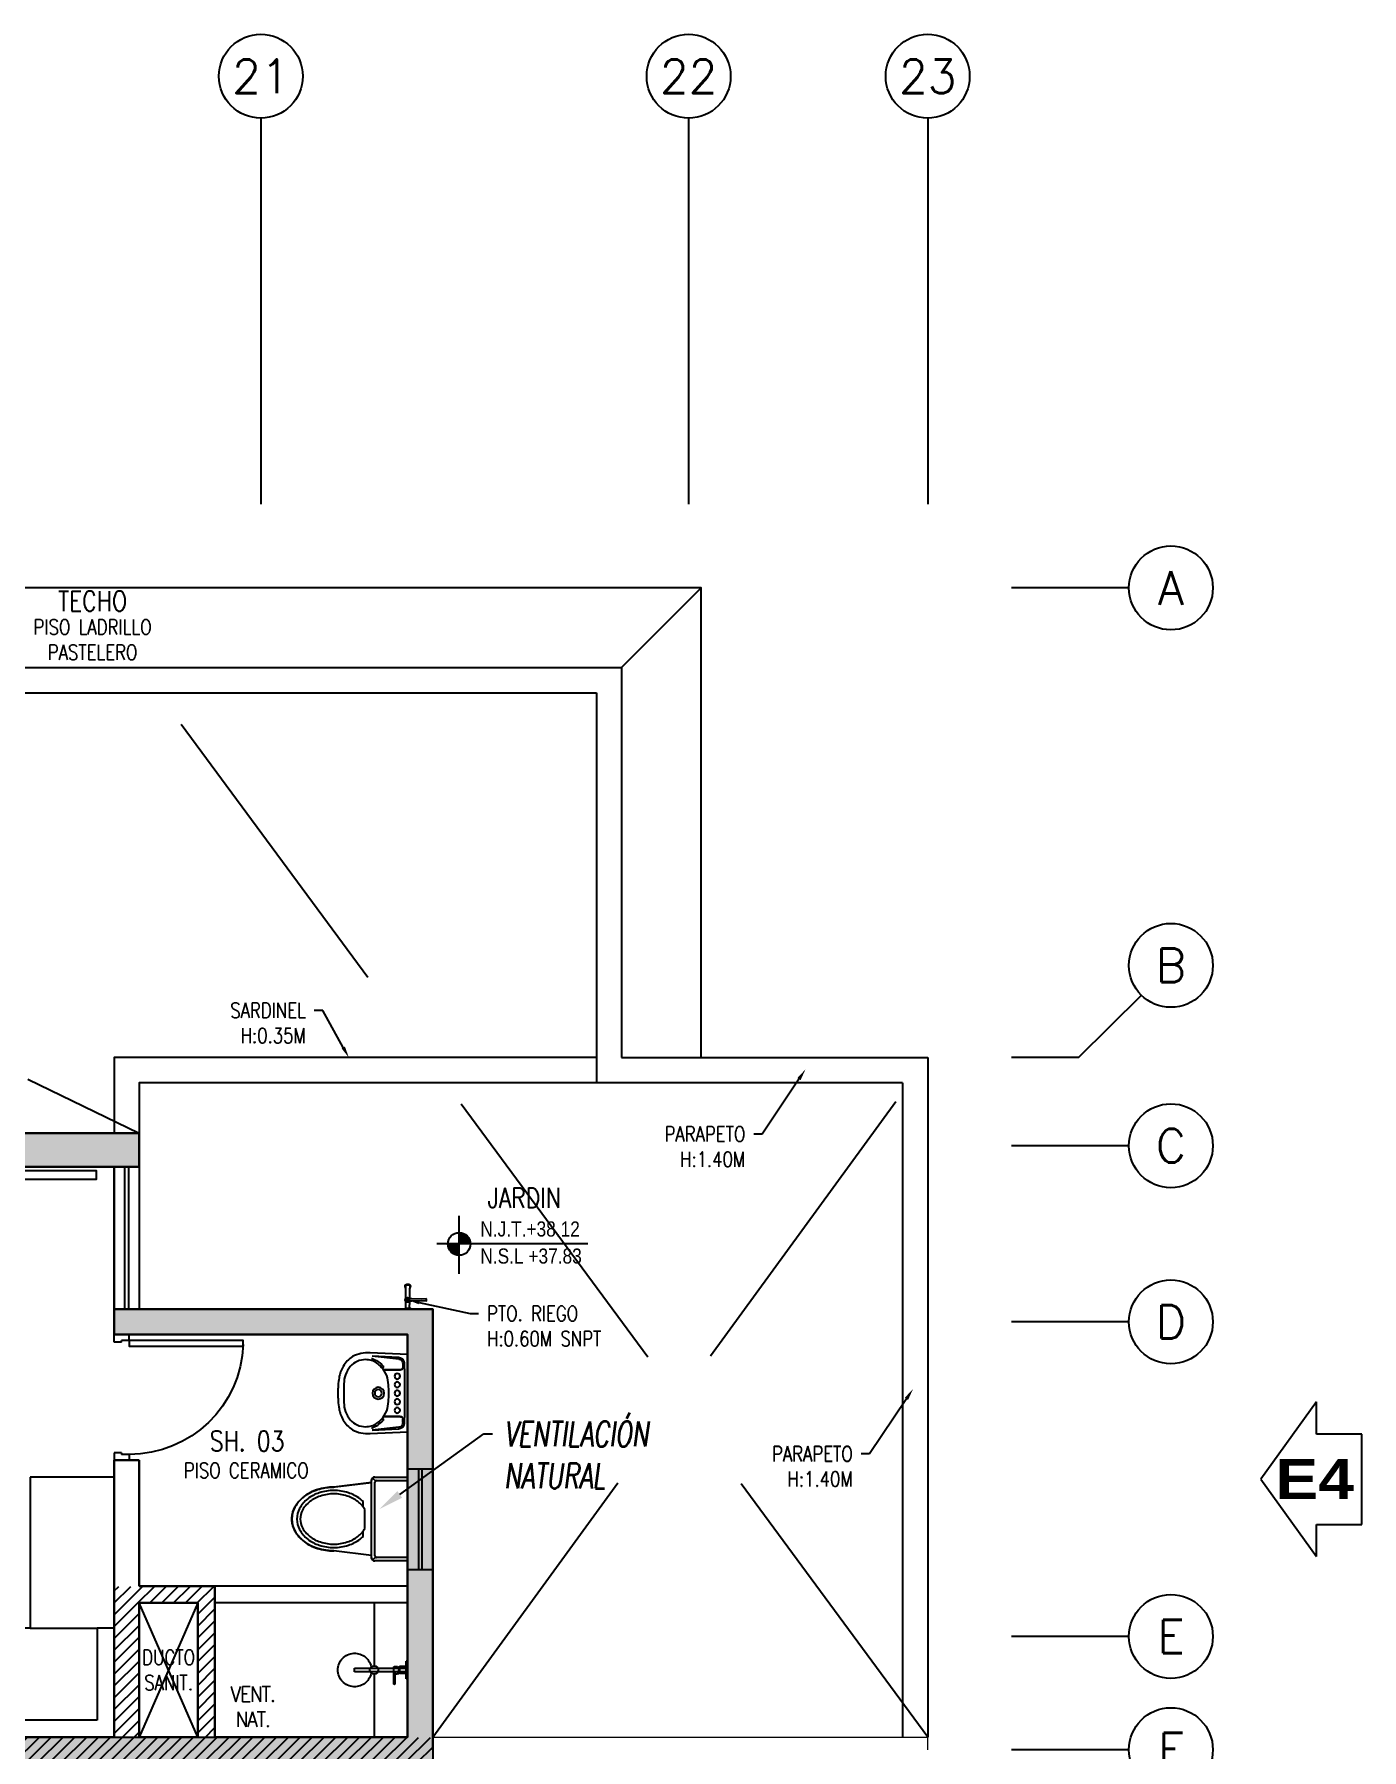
# Model space of a CAD drawing. Header units: millimetres. Extents: x -3 to 53, y -269 to 39.
# Drawn here: x 44.72 to 52.64, y -206.32 to -196.1 of the extents above; entities that cross this region are included whole.
import ezdxf
from ezdxf import colors
from ezdxf.entities.mleader import LeaderData, LeaderLine
from ezdxf.enums import TextEntityAlignment as Align
from ezdxf.math import Vec2, Vec3

# ---------------------------------------------------------------- set-up
doc = ezdxf.new("R2010")
doc.units = ezdxf.units.MM
doc.header["$LTSCALE"] = 15
for name, pattern in [('CENTER', [2, 1.25, -0.25, 0.25, -0.25]), ('HIDDEN2', [0.1875, 0.125, -0.0625]), ('PHANTOM', [63.5, 31.75, -6.35, 6.35, -6.35, 6.35, -6.35]), ('PHANTOM2', [1.25, 0.625, -0.125, 0.125, -0.125, 0.125, -0.125])]:
    doc.linetypes.add(name, pattern=pattern)
doc.layers.get('0').update_dxf_attribs({"color": 250})
for name, color, linetype in [('A-CORTE', 250, 'CENTER'), ('A-EJES', 251, 'PHANTOM'), ('A-EST HATCH', 250, 'Continuous'), ('A-EST PLACAS', 250, 'Continuous'), ('A-EST VIGAS', 250, 'HIDDEN2'), ('A-LINEAS', 250, 'Continuous'), ('A-MOBILIARIO', 250, 'Continuous'), ('A-MURO BAJO', 251, 'Continuous'), ('A-NIVELES-NPT', 252, 'Continuous'), ('A-PROYECCIONES', 250, 'HIDDEN2'), ('A-SANITARIOS', 250, 'Continuous'), ('A-TEXTO-ACABADO PISO', 250, 'Continuous'), ('A-TEXTO-AMBIENTE', 252, 'Continuous'), ('A-TEXTO-INDICACIONES', 250, 'Continuous'), ('A-VIDRIOS', 250, 'Continuous'), ('A_30_Sanitarios', 250, 'Continuous'), ('L3 Equipos y Ductos', 160, 'Continuous'), ('L6 Linea fina', 141, 'Continuous'), ('MURO CF 60', 250, 'Continuous')]:
    doc.layers.add(name, color=color, linetype=linetype)
doc.layers.add('A-MUROS', color=252, linetype='Continuous', lineweight=30)
doc.layers.add('DLP_MURO ALTO', color=250, linetype='Continuous', lineweight=20)
doc.styles.add('JNV ING', font='romans.shx', dxfattribs={"width": 0.7, "oblique": 8, "height": 0.15})
doc.styles.add('R140', font='', dxfattribs={"height": 3.55})
doc.styles.add('R160-75', font='', dxfattribs={"height": 0.6})
doc.styles.add('R80', font='ARIALN.TTF', dxfattribs={"height": 2.03})
doc.styles.add('ROMANS', font='romans.shx', dxfattribs={"width": 0.8})
doc.styles.add('TXT_COTAS', font='romans.shx', dxfattribs={"width": 0.8})
doc.styles.get('R140').set_extended_font_data('Arial Black', bold=True)
doc.styles.get('R160-75').set_extended_font_data('Arial Black', bold=True)
pattern_1 = [(45, (359.999406, -135.448964), (-0.035355339, 0.035355339), [])]

# ---------------------------------------------------------------- blocks, each defined once
blk = doc.blocks.new('Estruc_AZ')
at = {"layer": 'A-EST HATCH'}
h = blk.add_hatch(color=256, dxfattribs=at)
h.dxf.hatch_style = 1
h.paths.add_polyline_path([(-6.3, -7.6), (-4.7, -7.6), (-4.7, -7.8), (-6.3, -7.8)])
h.paths.add_polyline_path([(-6.3, -0.45), (-4.7, -0.45), (-4.7, -0.65), (-6.3, -0.65)])
h.paths.add_polyline_path([(-16.8, -3.3), (-16.8, -2.8), (-19.2, -2.8), (-19.2, -4.05), (-10.55, -4.05), (-10.55, -4.2), (-19.2, -4.2), (-19.2, -5.45), (-16.8, -5.45), (-16.8, -4.95), (-16.6, -4.95), (-16.6, -7.75), (-16.8, -7.75), (-16.8, -5.6), (-19.3, -5.6), (-19.3, -2.65), (-16.8, -2.65), (-16.8, -0.5), (-16.6, -0.5), (-16.6, -3.3)])
h.paths.add_polyline_path([(-10.5, -7.75), (-10.5, -0.5), (-10.35, -0.5), (-10.35, -2.5), (-8.7, -2.5), (-8.7, -3.149), (-8.85, -3.149), (-8.85, -2.65), (-10.35, -2.65), (-10.35, -7.75)])
h.paths.add_polyline_path([(-2.95, -6.75), (-4.85, -6.75), (-4.85, -6.6), (-3.1, -6.6), (-3.1, -4.2), (-10.3, -4.2), (-10.3, -4.05), (-3.1, -4.05), (-3.1, -1.65), (-4.85, -1.65), (-4.85, -1.5), (-2.95, -1.5)])
at = {"layer": 'A-EST PLACAS'}
for points in [[(-6.3, -0.45), (-4.7, -0.45), (-4.7, -0.65), (-6.3, -0.65)], [(-2.95, -6.75), (-4.85, -6.75), (-4.85, -6.6), (-3.1, -6.6), (-3.1, -4.2), (-10.3, -4.2), (-10.3, -4.05), (-3.1, -4.05), (-3.1, -1.65), (-4.85, -1.65), (-4.85, -1.5), (-2.95, -1.5)]]:
    blk.add_lwpolyline(points, close=True, dxfattribs=at)
at = {"layer": 'A-EST VIGAS'}
for p, q in [((-4.85, -0.65), (-4.85, -1.5)), ((-4.7, -0.65), (-4.7, -1.5))]:
    blk.add_line(p, q, dxfattribs=at)
blk = doc.blocks.new('TEXTO DUCTOS PT')
at = {"layer": 'A-TEXTO-INDICACIONES', "insert": (44.175, -6.45), "char_height": 0.09, "width": 0.4157, "attachment_point": 5, "style": 'ROMANS'}
blk.add_mtext('\\pxsm1,t16;DUCTO SANIT.', dxfattribs=at)
blk = doc.blocks.new('SOFA SEC')
for p, q in [((0, 0.65), (0.1, 0.65)), ((0.1, 0.65), (0.1, 0.1)), ((0.5, 0.65), (0.1, 0.65)), ((0.75, 0.65), (0.75, 0.1)), ((1.4, 0.65), (1.4, 0.1)), ((0.1, 0.1), (2.05, 0.1))]:
    blk.add_line(p, q)
blk.add_lwpolyline([(0.5, 1.55), (0.5, 0.65), (2.05, 0.65), (2.05, 0), (0, 0), (0, 1.55)], close=True)
blk = doc.blocks.new('ducha marsano')
at = {"linetype": 'HIDDEN2', "ltscale": 0.5, "extrusion": (-4.9425e-10, -7.91123e-10, -1)}
for p, q in [((-0.01, 0), (0.01, 0)), ((0.01, 0), (0.01, -0.316)), ((-0.02, -0.08), (-0.02, -0.06)), ((0.021, -0.082), (-0.019, -0.082)), ((-0.015, -0.058), (-0.016, -0.058)), ((-0.01, -0.316), (-0.01, 0)), ((0.022, -0.052), (0, -0.052)), ((0.025, -0.082), (0.021, -0.082)), ((0.022, -0.052), (0.022, -0.063)), ((0.022, -0.068), (0.022, -0.077)), ((0.022, -0.077), (0.025, -0.077)), ((0.025, -0.077), (0.077, -0.077)), ((0.077, -0.082), (0.025, -0.082)), ((0.077, -0.077), (0.082, -0.077)), ((0.082, -0.082), (0.077, -0.082)), ((0.082, -0.077), (0.084, -0.077)), ((0.082, -0.077), (0.082, -0.077)), ((0.084, -0.082), (0.082, -0.082)), ((0.082, -0.082), (0.082, -0.082)), ((0.086, -0.078), (0.086, -0.08)), ((0.01, -0.316), (-0.01, -0.316))]:
    blk.add_line(p, q, dxfattribs=at)
for centre, radius, start, end in [((0.019, -0.08), 0.0015, 270, 360), ((0, -0.046), 0.02, 323.9581, 354.9298), ((0, -0.046), 0.02, 185.0702, 195.2705), ((-0.084, -0.078), 0.0015, 90, 180), ((-0.084, -0.08), 0.0015, 180, 270), ((0, -0.316), 0.1, 95.7392, 84.2608)]:
    blk.add_arc(centre, radius, start, end, dxfattribs=at)
at = {"linetype": 'HIDDEN2', "ltscale": 0.5, "extrusion": (-4.94252e-10, -7.91124e-10, -1)}
blk.add_ellipse((0, -0.052), major_axis=(-0.0225, -0.0095), ratio=0.001448, start_param=0.425436, end_param=1.567366, dxfattribs=at)
at = {"linetype": 'HIDDEN2', "ltscale": 0.5}
for points, degree in [([(-0.031, 0), (0, 0), (0.03, 0)], 2), ([(0.03, 0), (0.041, 0), (0.052, 0)], 2), ([(0.052, 0), (0.052, -0.004), (0.052, -0.008)], 2), ([(-0.053, 0), (-0.053, -0.004), (-0.053, -0.008)], 2), ([(-0.053, 0), (-0.042, 0), (-0.031, 0)], 2), ([(-0.053, -0.008), (-0.053, -0.008), (-0.053, -0.008)], 2), ([(0.03, -0.008), (0, -0.008), (-0.031, -0.008)], 2), ([(-0.022, -0.008), (-0.022, -0.009), (-0.022, -0.011)], 2), ([(-0.021, -0.011), (-0.007, -0.011), (0.007, -0.011), (0.021, -0.011)], 3), ([(-0.02, -0.011), (-0.02, -0.029), (-0.02, -0.048)], 2), ([(-0.02, -0.048), (0, -0.048), (0.02, -0.048)], 2), ([(0.02, -0.011), (0.02, -0.029), (0.02, -0.048)], 2), ([(0.022, -0.008), (0.022, -0.009), (0.022, -0.011)], 2)]:
    blk.add_open_spline(points, degree=degree, dxfattribs=at)
for points, weights in [([(-0.053, -0.008), (-0.053, -0.008), (-0.053, -0.008)], [1, 0.990847086912, 0.982266230892]), ([(-0.052, -0.008), (-0.053, -0.008), (-0.053, -0.008)], [1, 0.707106781193, 1]), ([(-0.022, -0.011), (-0.022, -0.011), (-0.021, -0.011)], [1, 0.70710678154, 1]), ([(-0.02, -0.048), (-0.02, -0.048), (-0.02, -0.048)], [1, 0.707106780138, 1]), ([(0.02, -0.048), (0.02, -0.048), (0.02, -0.048)], [1, 0.707106779703, 1]), ([(0.021, -0.011), (0.021, -0.011), (0.021, -0.011)], [1, 0.992411795776, 1]), ([(0.052, -0.008), (0.052, -0.008), (0.052, -0.008)], [1, 0.992411795771, 1])]:
    blk.add_rational_spline(points, weights, degree=2, dxfattribs=at)
for points, knots in [([(-0.031, -0.008), (-0.033, -0.008), (-0.037, -0.008), (-0.042, -0.008), (-0.046, -0.008), (-0.049, -0.008), (-0.051, -0.008), (-0.052, -0.008), (-0.052, -0.008)], [0, 0, 0, 0, 8.104572, 12.495263, 16.885954, 21.276645, 25.667336, 33.771908, 33.771908, 33.771908, 33.771908]), ([(0.022, -0.068), (0.022, -0.068), (0.022, -0.068), (0.022, -0.068), (0.022, -0.068), (0.022, -0.067), (0.022, -0.067), (0.022, -0.066), (0.022, -0.066), (0.022, -0.065), (0.022, -0.065), (0.022, -0.064), (0.022, -0.064), (0.022, -0.063), (0.022, -0.063), (0.022, -0.063), (0.022, -0.063), (0.022, -0.063)], [0.4148436, 0.4148436, 0.4148436, 0.4148436, 0.5185541, 0.5185541, 0.6222645, 0.6222645, 0.7259759, 0.7259759, 0.8296873, 0.8296873, 0.9333987, 0.9333987, 1.03711, 1.03711, 1.1408205, 1.1408205, 1.2445309, 1.2445309, 1.2445309, 1.2445309]), ([(0.052, -0.008), (0.052, -0.008), (0.051, -0.008), (0.049, -0.008), (0.046, -0.008), (0.042, -0.008), (0.037, -0.008), (0.033, -0.008), (0.03, -0.008)], [0, 0, 0, 0, 8.104572, 12.495263, 16.885954, 21.276645, 25.667336, 33.771908, 33.771908, 33.771908, 33.771908])]:
    blk.add_open_spline(points, degree=3, knots=knots, dxfattribs=at)
for points, weights, degree, knots in [([(0.021, -0.011), (0.021, -0.011), (0.021, -0.011), (0.021, -0.011), (0.021, -0.011), (0.022, -0.011), (0.022, -0.011)], [0.918641037743, 0.918640949346, 0.918640860949, 0.918640772552, 0.789223156395, 0.789223156395, 0.918640772552], 3, [0.1238988, 0.1238988, 0.1238988, 0.1238988, 0.1238993, 0.1238993, 0.1238993, 0.78603, 0.78603, 0.78603, 0.78603]), ([(0.052, -0.008), (0.052, -0.008), (0.052, -0.008), (0.052, -0.008), (0.052, -0.008)], [0.918641037749, 0.918640905153, 0.918640772558, 0.724517853988, 0.918640772558], 2, [0.1238988, 0.1238988, 0.1238988, 0.1238993, 0.1238993, 0.7860311, 0.7860311, 0.7860311])]:
    blk.add_rational_spline(points, weights, degree=degree, knots=knots, dxfattribs=at)
blk = doc.blocks.new('SIFON JET_PLANTA')
for p, q in [((-0.215, 0.218, 0), (-0.44, 0.19, 0)), ((-0.215, -0.23, 0), (-0.215, 0.23, 0)), ((-0.209, 0.244, 0), (-0.192, 0.227, 0)), ((-0.195, 0.25, 0), (0, 0.25, 0)), ((-0.195, -0.22, 0), (-0.195, 0.22, 0)), ((-0.185, 0.23, 0), (0, 0.23, 0)), ((0, 0.25, 0), (0, -0.25, 0)), ((-0.265, 0.072, 0), (-0.265, 0.103, 0)), ((-0.255, -0.056, 0), (-0.255, 0.056, 0)), ((-0.265, -0.103, 0), (-0.265, -0.072, 0)), ((-0.215, -0.218, 0), (-0.44, -0.19, 0)), ((-0.209, -0.244, 0), (-0.192, -0.227, 0)), ((0, -0.25, 0), (-0.195, -0.25, 0)), ((0, -0.23, 0), (-0.185, -0.23, 0))]:
    blk.add_line(p, q)
at = {"extrusion": (-2.64698e-23, 6.61744e-24, -1)}
for p, q in [((-0.432, 0.191, 0), (-0.215, 0.218, 0)), ((-0.215, 0.232, 0), (-0.214, 0.236, 0)), ((-0.215, 0.228, 0), (-0.215, 0.232, 0)), ((-0.215, 0.223, 0), (-0.215, 0.228, 0)), ((-0.215, 0.218, 0), (-0.215, 0.223, 0)), ((-0.214, 0.236, 0), (-0.213, 0.239, 0)), ((-0.213, 0.239, 0), (-0.211, 0.242, 0)), ((-0.211, 0.242, 0), (-0.209, 0.244, 0)), ((-0.209, 0.244, 0), (-0.208, 0.245, 0)), ((-0.208, 0.245, 0), (-0.205, 0.247, 0)), ((-0.205, 0.247, 0), (-0.201, 0.249, 0)), ((-0.201, 0.249, 0), (-0.195, 0.25, 0)), ((-0.195, 0.25, 0), (-0.195, 0.25, 0)), ((-0.195, 0.25, 0), (-0.161, 0.25, 0)), ((-0.161, 0.25, 0), (-0.097, 0.25, 0)), ((-0.097, 0.25, 0), (-0.032, 0.25, 0)), ((-0.032, 0.25, 0), (0, 0.25, 0)), ((0, 0.25, 0), (0, -0.25, 0)), ((-0.653, 0.098, 0), (-0.65, 0.102, 0)), ((-0.65, 0.102, 0), (-0.645, 0.108, 0)), ((-0.645, 0.108, 0), (-0.639, 0.115, 0)), ((-0.639, 0.115, 0), (-0.633, 0.121, 0)), ((-0.633, 0.121, 0), (-0.63, 0.123, 0)), ((-0.63, 0.123, 0), (-0.625, 0.128, 0)), ((-0.625, 0.128, 0), (-0.621, 0.131, 0)), ((-0.621, 0.131, 0), (-0.617, 0.134, 0)), ((-0.617, 0.134, 0), (-0.611, 0.139, 0)), ((-0.611, 0.139, 0), (-0.606, 0.142, 0)), ((-0.606, 0.142, 0), (-0.6, 0.146, 0)), ((-0.6, 0.146, 0), (-0.596, 0.148, 0)), ((-0.596, 0.148, 0), (-0.591, 0.152, 0)), ((-0.591, 0.152, 0), (-0.586, 0.154, 0)), ((-0.586, 0.154, 0), (-0.579, 0.158, 0)), ((-0.579, 0.158, 0), (-0.569, 0.163, 0)), ((-0.569, 0.163, 0), (-0.552, 0.17, 0)), ((-0.552, 0.17, 0), (-0.546, 0.172, 0)), ((-0.546, 0.172, 0), (-0.538, 0.175, 0)), ((-0.538, 0.175, 0), (-0.535, 0.176, 0)), ((-0.535, 0.176, 0), (-0.526, 0.178, 0)), ((-0.526, 0.178, 0), (-0.522, 0.18, 0)), ((-0.522, 0.18, 0), (-0.515, 0.181, 0)), ((-0.515, 0.181, 0), (-0.508, 0.183, 0)), ((-0.508, 0.183, 0), (-0.502, 0.184, 0)), ((-0.502, 0.184, 0), (-0.486, 0.187, 0)), ((-0.486, 0.187, 0), (-0.476, 0.188, 0)), ((-0.476, 0.188, 0), (-0.473, 0.188, 0)), ((-0.473, 0.188, 0), (-0.464, 0.189, 0)), ((-0.464, 0.189, 0), (-0.455, 0.19, 0)), ((-0.455, 0.19, 0), (-0.449, 0.19, 0)), ((-0.449, 0.19, 0), (-0.44, 0.19, 0)), ((-0.44, 0.19, 0), (-0.432, 0.191, 0)), ((-0.69, 0.01, 0), (-0.689, 0.014, 0)), ((-0.69, 0.004, 0), (-0.69, 0.01, 0)), ((-0.69, 0, 0), (-0.69, 0.004, 0)), ((-0.689, 0.019, 0), (-0.688, 0.024, 0)), ((-0.689, 0.014, 0), (-0.689, 0.019, 0)), ((-0.688, 0.024, 0), (-0.687, 0.028, 0)), ((-0.688, 0.024, 0), (-0.688, 0.024, 0)), ((-0.687, 0.031, 0), (-0.685, 0.036, 0)), ((-0.687, 0.028, 0), (-0.687, 0.031, 0)), ((-0.685, 0.036, 0), (-0.684, 0.042, 0)), ((-0.685, 0.036, 0), (-0.685, 0.036, 0)), ((-0.684, 0.042, 0), (-0.682, 0.048, 0)), ((-0.684, 0.042, 0), (-0.684, 0.042, 0)), ((-0.682, 0.048, 0), (-0.68, 0.052, 0)), ((-0.68, 0.052, 0), (-0.679, 0.055, 0)), ((-0.679, 0.055, 0), (-0.678, 0.058, 0)), ((-0.678, 0.058, 0), (-0.674, 0.066, 0)), ((-0.674, 0.066, 0), (-0.672, 0.07, 0)), ((-0.674, 0.066, 0), (-0.674, 0.066, 0)), ((-0.672, 0.07, 0), (-0.671, 0.073, 0)), ((-0.671, 0.073, 0), (-0.669, 0.076, 0)), ((-0.669, 0.076, 0), (-0.667, 0.078, 0)), ((-0.667, 0.078, 0), (-0.665, 0.082, 0)), ((-0.665, 0.082, 0), (-0.663, 0.085, 0)), ((-0.663, 0.085, 0), (-0.661, 0.088, 0)), ((-0.661, 0.088, 0), (-0.657, 0.094, 0)), ((-0.657, 0.094, 0), (-0.653, 0.098, 0)), ((-0.657, 0.094, 0), (-0.657, 0.094, 0)), ((-0.653, 0.098, 0), (-0.653, 0.098, 0)), ((-0.69, -0.007, 0), (-0.69, 0, 0)), ((-0.69, -0.011, 0), (-0.69, -0.007, 0)), ((-0.689, -0.016, 0), (-0.69, -0.011, 0)), ((-0.688, -0.023, 0), (-0.689, -0.016, 0)), ((-0.688, -0.026, 0), (-0.688, -0.023, 0)), ((-0.687, -0.03, 0), (-0.688, -0.026, 0)), ((-0.686, -0.032, 0), (-0.687, -0.03, 0)), ((-0.685, -0.036, 0), (-0.686, -0.032, 0)), ((-0.684, -0.042, 0), (-0.685, -0.036, 0)), ((-0.683, -0.046, 0), (-0.684, -0.042, 0)), ((-0.681, -0.049, 0), (-0.683, -0.046, 0)), ((-0.68, -0.052, 0), (-0.681, -0.049, 0)), ((-0.679, -0.055, 0), (-0.68, -0.052, 0)), ((-0.678, -0.058, 0), (-0.679, -0.055, 0)), ((-0.677, -0.06, 0), (-0.678, -0.058, 0)), ((-0.675, -0.064, 0), (-0.677, -0.06, 0)), ((-0.672, -0.07, 0), (-0.675, -0.064, 0)), ((-0.671, -0.073, 0), (-0.672, -0.07, 0)), ((-0.668, -0.077, 0), (-0.671, -0.073, 0)), ((-0.665, -0.083, 0), (-0.668, -0.077, 0)), ((-0.662, -0.086, 0), (-0.665, -0.083, 0)), ((-0.66, -0.09, 0), (-0.662, -0.086, 0)), ((-0.655, -0.096, 0), (-0.66, -0.09, 0)), ((-0.649, -0.103, 0), (-0.655, -0.096, 0)), ((-0.646, -0.107, 0), (-0.649, -0.103, 0)), ((-0.64, -0.114, 0), (-0.646, -0.107, 0)), ((-0.638, -0.116, 0), (-0.64, -0.114, 0)), ((-0.635, -0.119, 0), (-0.638, -0.116, 0)), ((-0.634, -0.12, 0), (-0.635, -0.119, 0)), ((-0.635, -0.119, 0), (-0.635, -0.119, 0)), ((-0.632, -0.122, 0), (-0.634, -0.12, 0)), ((-0.63, -0.123, 0), (-0.632, -0.122, 0)), ((-0.632, -0.122, 0), (-0.632, -0.122, 0)), ((-0.629, -0.124, 0), (-0.63, -0.123, 0)), ((-0.628, -0.125, 0), (-0.629, -0.124, 0)), ((-0.626, -0.127, 0), (-0.628, -0.125, 0)), ((-0.625, -0.128, 0), (-0.626, -0.127, 0)), ((-0.623, -0.129, 0), (-0.625, -0.128, 0)), ((-0.625, -0.128, 0), (-0.625, -0.128, 0)), ((-0.622, -0.13, 0), (-0.623, -0.129, 0)), ((-0.621, -0.131, 0), (-0.622, -0.13, 0)), ((-0.62, -0.132, 0), (-0.621, -0.131, 0)), ((-0.619, -0.132, 0), (-0.62, -0.132, 0)), ((-0.618, -0.133, 0), (-0.619, -0.132, 0)), ((-0.617, -0.134, 0), (-0.618, -0.133, 0)), ((-0.615, -0.135, 0), (-0.617, -0.134, 0)), ((-0.614, -0.136, 0), (-0.615, -0.135, 0)), ((-0.612, -0.138, 0), (-0.614, -0.136, 0)), ((-0.609, -0.14, 0), (-0.612, -0.138, 0)), ((-0.607, -0.141, 0), (-0.609, -0.14, 0)), ((-0.606, -0.142, 0), (-0.607, -0.141, 0)), ((-0.604, -0.143, 0), (-0.606, -0.142, 0)), ((-0.602, -0.145, 0), (-0.604, -0.143, 0)), ((-0.6, -0.146, 0), (-0.602, -0.145, 0)), ((-0.599, -0.147, 0), (-0.6, -0.146, 0)), ((-0.596, -0.148, 0), (-0.599, -0.147, 0)), ((-0.595, -0.149, 0), (-0.596, -0.148, 0)), ((-0.594, -0.15, 0), (-0.595, -0.149, 0)), ((-0.592, -0.151, 0), (-0.594, -0.15, 0)), ((-0.59, -0.152, 0), (-0.592, -0.151, 0)), ((-0.587, -0.154, 0), (-0.59, -0.152, 0)), ((-0.583, -0.156, 0), (-0.587, -0.154, 0)), ((-0.578, -0.159, 0), (-0.583, -0.156, 0)), ((-0.576, -0.16, 0), (-0.578, -0.159, 0)), ((-0.574, -0.161, 0), (-0.576, -0.16, 0)), ((-0.57, -0.163, 0), (-0.574, -0.161, 0)), ((-0.568, -0.164, 0), (-0.57, -0.163, 0)), ((-0.566, -0.164, 0), (-0.568, -0.164, 0)), ((-0.564, -0.165, 0), (-0.566, -0.164, 0)), ((-0.561, -0.166, 0), (-0.564, -0.165, 0)), ((-0.56, -0.167, 0), (-0.561, -0.166, 0)), ((-0.557, -0.168, 0), (-0.56, -0.167, 0)), ((-0.554, -0.169, 0), (-0.557, -0.168, 0)), ((-0.551, -0.171, 0), (-0.554, -0.169, 0)), ((-0.549, -0.171, 0), (-0.551, -0.171, 0)), ((-0.546, -0.172, 0), (-0.549, -0.171, 0)), ((-0.545, -0.173, 0), (-0.546, -0.172, 0)), ((-0.543, -0.173, 0), (-0.545, -0.173, 0)), ((-0.541, -0.174, 0), (-0.543, -0.173, 0)), ((-0.538, -0.175, 0), (-0.541, -0.174, 0)), ((-0.535, -0.176, 0), (-0.538, -0.175, 0)), ((-0.538, -0.175, 0), (-0.538, -0.175, 0)), ((-0.532, -0.177, 0), (-0.535, -0.176, 0)), ((-0.53, -0.178, 0), (-0.532, -0.177, 0)), ((-0.527, -0.178, 0), (-0.53, -0.178, 0)), ((-0.524, -0.179, 0), (-0.527, -0.178, 0)), ((-0.527, -0.178, 0), (-0.527, -0.178, 0)), ((-0.522, -0.18, 0), (-0.524, -0.179, 0)), ((-0.518, -0.181, 0), (-0.522, -0.18, 0)), ((-0.515, -0.181, 0), (-0.518, -0.181, 0)), ((-0.512, -0.182, 0), (-0.515, -0.181, 0)), ((-0.509, -0.183, 0), (-0.512, -0.182, 0)), ((-0.507, -0.183, 0), (-0.509, -0.183, 0)), ((-0.502, -0.184, 0), (-0.507, -0.183, 0)), ((-0.497, -0.185, 0), (-0.502, -0.184, 0)), ((-0.495, -0.185, 0), (-0.497, -0.185, 0)), ((-0.497, -0.185, 0), (-0.497, -0.185, 0)), ((-0.494, -0.186, 0), (-0.495, -0.185, 0)), ((-0.492, -0.186, 0), (-0.494, -0.186, 0)), ((-0.488, -0.186, 0), (-0.492, -0.186, 0)), ((-0.486, -0.187, 0), (-0.488, -0.186, 0)), ((-0.482, -0.187, 0), (-0.486, -0.187, 0)), ((-0.481, -0.187, 0), (-0.482, -0.187, 0)), ((-0.478, -0.188, 0), (-0.481, -0.187, 0)), ((-0.476, -0.188, 0), (-0.478, -0.188, 0)), ((-0.473, -0.188, 0), (-0.476, -0.188, 0)), ((-0.469, -0.189, 0), (-0.473, -0.188, 0)), ((-0.465, -0.189, 0), (-0.469, -0.189, 0)), ((-0.464, -0.189, 0), (-0.465, -0.189, 0)), ((-0.465, -0.189, 0), (-0.465, -0.189, 0)), ((-0.462, -0.189, 0), (-0.464, -0.189, 0)), ((-0.459, -0.189, 0), (-0.462, -0.189, 0)), ((-0.457, -0.19, 0), (-0.459, -0.189, 0)), ((-0.455, -0.19, 0), (-0.457, -0.19, 0)), ((-0.452, -0.19, 0), (-0.455, -0.19, 0)), ((-0.449, -0.19, 0), (-0.452, -0.19, 0)), ((-0.447, -0.19, 0), (-0.449, -0.19, 0)), ((-0.443, -0.19, 0), (-0.447, -0.19, 0)), ((-0.44, -0.19, 0), (-0.443, -0.19, 0)), ((-0.215, -0.218, 0), (-0.44, -0.19, 0)), ((-0.215, -0.227, 0), (-0.215, -0.218, 0)), ((-0.215, -0.23, 0), (-0.215, -0.227, 0)), ((-0.215, -0.233, 0), (-0.215, -0.23, 0)), ((-0.214, -0.237, 0), (-0.215, -0.233, 0)), ((-0.213, -0.239, 0), (-0.214, -0.237, 0)), ((-0.214, -0.237, 0), (-0.214, -0.237, 0)), ((-0.211, -0.242, 0), (-0.213, -0.239, 0)), ((-0.213, -0.239, 0), (-0.213, -0.239, 0)), ((-0.209, -0.244, 0), (-0.211, -0.242, 0)), ((-0.211, -0.242, 0), (-0.211, -0.242, 0)), ((-0.211, -0.242, 0), (-0.211, -0.242, 0)), ((-0.207, -0.246, 0), (-0.209, -0.244, 0)), ((-0.209, -0.244, 0), (-0.209, -0.244, 0)), ((-0.209, -0.244, 0), (-0.209, -0.244, 0)), ((-0.203, -0.248, 0), (-0.207, -0.246, 0)), ((-0.207, -0.246, 0), (-0.207, -0.246, 0)), ((-0.2, -0.249, 0), (-0.203, -0.248, 0)), ((-0.203, -0.248, 0), (-0.203, -0.248, 0)), ((-0.195, -0.25, 0), (-0.2, -0.249, 0)), ((0, -0.25, 0), (-0.195, -0.25, 0))]:
    blk.add_line(p, q, dxfattribs=at)
at = {"elevation": 0}
for points in [[(-0.265, 0.103, 0.0362), (-0.284, 0.12, 0.08725), (-0.353, 0.156, 0.077598), (-0.44, 0.17, 0.077598), (-0.527, 0.156, 0.08725), (-0.596, 0.12, 0.105601), (-0.644, 0.063, 0.12364), (-0.66, 0, 0.12364), (-0.644, -0.063, 0.105601), (-0.596, -0.12, 0.08725), (-0.527, -0.156, 0.077598), (-0.44, -0.17, 0.077598)], [(-0.255, 0.056, 0.100268), (-0.297, 0.104, 0.08725), (-0.36, 0.137, 0.077598), (-0.44, 0.15, 0.077598), (-0.52, 0.137, 0.08725), (-0.583, 0.104, 0.105601), (-0.627, 0.053, 0.12364), (-0.64, 0, 0.12364), (-0.627, -0.053, 0.105601), (-0.583, -0.104, 0.08725), (-0.52, -0.137, 0.077598), (-0.44, -0.15, 0.077598)], [(-0.44, -0.15, 0.077598), (-0.36, -0.137, 0.08725), (-0.297, -0.104, 0.100268), (-0.255, -0.056, 0.12364)], [(-0.44, -0.17, 0.077598), (-0.353, -0.156, 0.08725), (-0.284, -0.12, 0.0362), (-0.265, -0.103, 0.12364)]]:
    blk.add_lwpolyline(points, format="xyb", dxfattribs=at)
for centre, radius, start, end in [((-0.195, 0.23, 0), 0.02, 90, 180), ((-0.185, 0.22, 0), 0.01, 90, 180), ((-0.494, -0.027, 0), 0.203, 127.2348, 151.4088), ((-0.461, -0.07, 0), 0.257, 107.4741, 127.2348), ((-0.44, -0.138, 0), 0.328, 90, 107.4741), ((-0.544, 0, 0), 0.146, 151.4088, 180), ((-0.544, 0, 0), 0.146, 180, 208.5912), ((-0.494, 0.027, 0), 0.203, 208.5912, 232.7652), ((-0.461, 0.07, 0), 0.257, 232.7652, 252.5259), ((-0.44, 0.138, 0), 0.328, 252.5259, 270), ((-0.195, -0.23, 0), 0.02, 180, 270), ((-0.185, -0.22, 0), 0.01, 180, 270)]:
    blk.add_arc(centre, radius, start, end)
blk = doc.blocks.new('BOWL-ITALGRIF_VARADERO_01')
for p, q in [((-0.203, -0.197), (-0.221, -0.038)), ((0.203, -0.197), (0.221, -0.038)), ((-0.14, -0.208), (-0.142, -0.108)), ((-0.137, -0.205), (-0.137, -0.112)), ((0.138, -0.205), (0.138, -0.112)), ((0.14, -0.208), (0.142, -0.108)), ((-0.175, -0.222), (-0.154, -0.222)), ((0.175, -0.222), (0.154, -0.222))]:
    blk.add_line(p, q)
for points in [[(-0.092, 0.159, -0.02989), (-0.046, 0.165, -0.007822), (0.046, 0.165, -0.02989), (0.092, 0.159, -0.091737), (0.16, 0.134, -0.112496), (0.218, 0.079, -0.147885), (0.24, -0.026), (0.23, -0.25), (-0.23, -0.25), (-0.24, -0.026, -0.147885), (-0.218, 0.079, -0.112496), (-0.16, 0.134, -0.091737)], [(-0.05, -0.136, -0.062677), (-0.105, -0.125, -0.110639), (-0.158, -0.091, -0.120976), (-0.195, -0.034, -0.061198), (-0.2, 0, -0.21707), (-0.159, 0.092, -0.174983), (-0.055, 0.13, -0.010618), (0, 0.131, -0.010618), (0.055, 0.13, -0.174983), (0.159, 0.092, -0.21707), (0.2, 0, -0.061198), (0.195, -0.034, -0.120976), (0.158, -0.091, -0.110639), (0.105, -0.125, -0.062677), (0.05, -0.136, -0.017583), (0, -0.138, -0.017583)]]:
    blk.add_lwpolyline(points, format="xyb", close=True)
for points in [[(-0.222, -0.038), (-0.214, -0.195, 0.390823), (-0.181, -0.229, 0.017524), (0.181, -0.229, 0.390823), (0.214, -0.195), (0.222, -0.038)], [(-0.207, -0.035, 0.005), (-0.206, -0.038, 0.121292), (-0.166, -0.1, 0.007977), (-0.162, -0.103)], [(0.207, -0.035, -0.005), (0.206, -0.038, -0.121292), (0.166, -0.1, -0.007977), (0.162, -0.103)]]:
    blk.add_lwpolyline(points, format="xyb")
for centre, radius in [((0, -0.075), 0.035), ((0, -0.075), 0.0215), ((-0.101, -0.188), 0.0165), ((-0.051, -0.188), 0.0165), ((0, -0.188), 0.0165), ((0.051, -0.188), 0.0165), ((0.102, -0.188), 0.0165)]:
    blk.add_circle(centre, radius)
for centre, radius, start, end in [((-0.158, -0.099), 0.006, 226.6431, 46.6431), ((0.158, -0.099), 0.006, 133.3569, 313.3569), ((-0.175, -0.194), 0.028, 186.3111, 270), ((-0.14, -0.108), 0.002, 54.3619, 181.1374), ((-0.135, -0.112), 0.002, 56.7109, 180), ((0.105, -0.125), 9.094947017729287e-16, 0, 217.6714), ((0.136, -0.112), 0.002, 0, 123.2891), ((0.14, -0.108), 0.002, 358.8626, 125.6381), ((0.175, -0.194), 0.028, 270, 353.6889), ((-0.154, -0.205), 0.017, 270, 0), ((-0.154, -0.208), 0.014, 270, 1.1374), ((0.155, -0.205), 0.017, 180, 270), ((0.154, -0.208), 0.014, 178.8626, 270)]:
    blk.add_arc(centre, radius, start, end)
blk = doc.blocks.new('*U142')
for p, q in [((0.01, 0.705), (0.01, 0.75)), ((0.1, 0.715), (0.1, 0.75)), ((0.055, 0.705), (0.01, 0.705)), ((0.1, 0.715), (0.055, 0.715)), ((0.055, 0.705), (0.055, 0.715)), ((0.055, 0.045), (0.01, 0.045)), ((0.01, 0.045), (0.01, 0)), ((0.055, 0.045), (0.055, 0.035)), ((0.1, 0.035), (0.055, 0.035)), ((0.1, 0.035), (0.1, 0))]:
    blk.add_line(p, q)
blk.add_lwpolyline([(0.78, 0.07), (0.78, 0.035), (0.1, 0.035), (0.1, 0.07)], close=True)
at = {"linetype": 'HIDDEN2'}
blk.add_arc((0.1, 0.034), 0.681, 2.2301, 89.9672, dxfattribs=at)
blk = doc.blocks.new('A$C67C01FD6')
blk.add_line((0.025, 0), (0, 0))
blk.add_lwpolyline([(0.025, 0.6), (0.075, 0.6), (0.075, -0.6), (0.025, -0.6), (0.025, 0.6)])
blk = doc.blocks.new('SIM NIVEL PLANTA')
at = {"linetype": 'Continuous'}
h = blk.add_hatch(dxfattribs=at)
h.set_pattern_fill('_USER', color=256, scale=0.089997, angle=45, style=0, pattern_type=0)
h.set_pattern_definition([(45, (31854.49523, 23864.84028), (-0.06363728001, 0.06363728001), [])])
h.paths.add_polyline_path([(-17.33, 0), (-15.98, 0, 0.409209), (-17.33, 1.33)])
h.paths.add_polyline_path([(-18.68, 0, 0.004279), (-18.68, -0.02, 0.414214), (-17.33, -1.37), (-17.33, 0)])
for p, q in [((-17.33, -3.58), (-17.33, 3.34)), ((-2, 0), (-20, 0))]:
    blk.add_line(p, q)
blk.add_circle((-17.33, -0.02), 1.35, dxfattribs=at)
at = {"style": 'R80'}
blk.add_attdef('N.P.T.+0.00', text='', height=1.8, dxfattribs=at).set_placement((-8.87, 1.77), align=Align.MIDDLE_CENTER)
blk = doc.blocks.new('*U107')
blk.add_lwpolyline([(-4.5, 4.5), (0, 4.5), (0, 7.71), (5.54, 0), (0, -7.71), (0, -4.5), (-4.5, -4.5)], close=True)
at = {"linetype": 'Continuous', "style": 'R140'}
blk.add_attdef('ELEVACION', text='', height=3.55, dxfattribs=at).set_placement((0, 0), align=Align.MIDDLE_CENTER)
blk = doc.blocks.new('Cortes-Elev.')
at = {"layer": 'A-CORTE', "linetype": 'CENTER', "ltscale": 0.5}
ref = blk.add_blockref('*U107', (52.368, 30.737), dxfattribs=dict(at, xscale=-0.05980032655866058, yscale=0.05980032655866058, zscale=0.05980032655866058))
ref.add_attrib('ELEVACION', 'E4', dxfattribs={"layer": '0', "linetype": 'Continuous', "height": 0.2392, "style": 'R160-75'}).set_placement((52.357, 30.738), align=Align.MIDDLE_CENTER)
blk = doc.blocks.new('Ejes_Torre G')
at = {"layer": 'A-EJES', "linetype": 'PHANTOM2', "ltscale": 0.5}
blk.add_line((50.95, 11.05), (51.324, 11.423), dxfattribs=at)
for points in [[(46.075, 16.65), (46.075, 14.35)], [(48.625, 16.65), (48.625, 14.35)], [(50.05, 16.65), (50.05, 14.35)], [(51.25, 13.85), (50.55, 13.85)], [(50.95, 11.05), (50.55, 11.05)], [(51.25, 10.525), (50.55, 10.525)], [(51.25, 9.475), (50.55, 9.475)], [(51.25, 7.6), (50.55, 7.6)], [(51.25, 6.925), (50.55, 6.925)]]:
    blk.add_lwpolyline(points, dxfattribs=at)
at = {"layer": 'A-EJES', "linetype": 'Continuous'}
for centre in [(46.075, 16.9), (48.625, 16.9), (50.05, 16.9), (51.5, 13.85), (51.5, 11.6), (51.5, 10.525), (51.5, 9.475), (51.5, 7.6), (51.5, 6.925)]:
    blk.add_circle(centre, 0.25, dxfattribs=at)
at = {"layer": 'A-EJES', "linetype": 'Continuous', "style": 'ROMANS'}
for s, p in [('21', (46.075, 16.9)), ('22', (48.625, 16.9)), ('23', (50.05, 16.9))]:
    blk.add_text(s, height=0.2, dxfattribs=at).set_placement(p, align=Align.MIDDLE_CENTER)
for s, p in [('A', (51.5, 13.85)), ('B', (51.5, 11.6)), ('C', (51.5, 10.525)), ('D', (51.5, 9.475)), ('E', (51.5, 7.6)), ('F', (51.5, 6.925))]:
    blk.add_text(s, height=0.2, rotation=0, dxfattribs=at).set_placement(p, align=Align.MIDDLE_CENTER)
blk = doc.blocks.new('Grifo_Jardin_Planta')
for points in [[(-0.016, 0.132), (-0.016, 0.139, -0.414214), (-0.006, 0.149), (0.006, 0.149, -0.414214), (0.016, 0.139), (0.016, 0.135)], [(-0.016, 0.135), (-0.016, 0.132, 0.221072), (-0.012, 0.124, 0.221072)], [(-0.012, 0.124), (-0.012, 0.139, -0.414214), (-0.006, 0.145), (0.006, 0.145, -0.414214), (0.012, 0.139), (0.012, 0.124)], [(0.012, 0.124, 0.197148), (0.016, 0.132), (0.016, 0.135)], [(0.013, 0.05), (0.014, 0.05, -0.041781), (0.015, 0.05), (0.024, 0.05), (0.084, 0.053), (0.11, 0.05, 0.414214), (0.112, 0.052), (0.112, 0.06, 0.414214), (0.11, 0.062), (0.084, 0.06), (0.024, 0.062), (0.015, 0.062, -0.056016), (0.014, 0.062), (0.013, 0.062)]]:
    blk.add_lwpolyline(points, format="xyb")
for points in [[(-0.013, 0.124), (-0.013, 0.063)], [(0.012, 0.063), (0.012, 0.124)], [(-0.013, 0.049), (-0.013, 0.007)], [(0.012, 0.007), (0.012, 0.049)]]:
    blk.add_lwpolyline(points)
blk.add_lwpolyline([(-0.016, 0.007), (0.016, 0.007), (0.016, 0), (-0.016, 0)], close=True)
for radius in [0.0143, 0.00672, 0.00563]:
    blk.add_circle((0, 0.056), radius)
blk = doc.blocks.new('A$C063bd823')
at = {"layer": 'L6 Linea fina'}
ml = blk.add_multileader_mtext('Standard', dxfattribs=at)
ml.set_content('VENTILACIÓN\\PNATURAL', color=12, style='JNV ING')
ml.set_leader_properties(color=256, linetype='ByLayer', lineweight=-1)
ml.build(insert=Vec2(0, 0))
ml.multileader.update_dxf_attribs({"dogleg_length": 0.05, "arrow_head_size": 0.15})
ctx = ml.context
ctx.base_point, ctx.char_height, ctx.arrow_head_size, ctx.landing_gap_size, ctx.plane_origin = Vec3(44.355, -0.593), 0.15, 0.15, 0.07, Vec3(46.095, -1.004)
notes = []
notes.append((ctx, [(1, (1, 1, 0), (44.305, -0.593), (1, 0), 0.05, [(0, [(43.681, -1.041)], 0, [])])]))
ctx.mtext.insert, ctx.mtext.flow_direction = Vec3(44.425, -0.518), 5
for ctx, leaders in notes:
    for number, flags, end, landing, length, lines in leaders:
        leader = LeaderData()
        leader.index, (leader.has_last_leader_line, leader.has_dogleg_vector, leader.attachment_direction) = number, flags
        leader.last_leader_point, leader.dogleg_vector, leader.dogleg_length = Vec3(end), Vec3(landing), length
        for number, points, colour, breaks in lines:
            line = LeaderLine()
            line.index, line.vertices, line.color, line.breaks = number, Vec3.list(points), colors.encode_raw_color(colour), breaks
            leader.lines.append(line)
        ctx.leaders.append(leader)

msp = doc.modelspace()

# ---------------------------------------------------------------- hatches: boundary and pattern name
at = {"layer": 'MURO CF 60'}
h = msp.add_hatch(dxfattribs=at)
h.set_pattern_fill('_USER', color=256, scale=0.05, angle=45, pattern_type=0)
h.set_pattern_definition(pattern_1)
h.paths.add_polyline_path([(45.1994, -205.3489), (45.7994, -205.3489), (45.7994, -205.4489), (45.1994, -205.4489)])
h = msp.add_hatch(dxfattribs=at)
h.set_pattern_fill('_USER', color=256, scale=0.05, angle=45, pattern_type=0)
h.set_pattern_definition(pattern_1)
h.paths.add_polyline_path([(45.3494, -205.4489), (45.1994, -205.4489), (45.1994, -206.249), (45.3494, -206.249)])
h = msp.add_hatch(dxfattribs=at)
h.set_pattern_fill('_USER', color=256, scale=0.05, angle=45, pattern_type=0)
h.set_pattern_definition(pattern_1)
h.paths.add_polyline_path([(45.7994, -206.2489), (45.6994, -206.2489), (45.6994, -205.4489), (45.7994, -205.4489)])
h = msp.add_hatch(dxfattribs=at)
h.set_pattern_fill('_USER', color=256, scale=0.05, angle=45, pattern_type=0)
h.set_pattern_definition(pattern_1)
h.paths.add_polyline_path([(47.0994, -206.249), (39.6994, -206.249), (39.6994, -206.399), (47.0994, -206.399)])

# ---------------------------------------------------------------- linework, layer by layer
at = {"layer": 'A-EST VIGAS', "color": 253}
for p, q in [((46.95, -204.6469, 0), (47.1, -204.6469)), ((47.015, -204.6469, 0), (47.015, -205.2469, 0)), ((47.035, -204.6469, 0), (47.035, -205.2469, 0)), ((46.95, -205.2469, 0), (47.1, -205.2469))]:
    msp.add_line(p, q, dxfattribs=at)
at = {"layer": 'A-LINEAS'}
for p, q in [((48.225, -199.8719), (48.7, -199.397)), ((45.7, -205.4469), (45.35, -206.2469)), ((45.7, -206.2469), (45.35, -205.4469)), ((46.75, -205.4469), (46.75, -205.8219)), ((46.75, -205.8719), (46.75, -206.2469))]:
    msp.add_line(p, q, dxfattribs=at)
msp.add_lwpolyline([(48.7, -202.1969), (48.7, -199.397), (34.95, -199.3969), (34.95, -199.8719)], dxfattribs=at)
msp.add_circle((46.75, -205.8469, 0), 0.025, dxfattribs=at)
at = {"layer": 'A-MURO BAJO'}
for p, q in [((39.7, -199.8719), (48.225, -199.8719)), ((48.225, -199.8719), (48.225, -202.1969)), ((39.7, -200.0219), (48.075, -200.0219)), ((48.075, -200.0219), (48.075, -202.3469)), ((48.225, -202.1969), (50.05, -202.1969)), ((50.05, -202.1969), (50.05, -206.2469)), ((49.9, -202.3469), (49.9, -206.2469)), ((45.2, -203.6969), (45.2, -202.8469)), ((45.35, -202.8469), (45.35, -203.6969)), ((46.95, -205.3469), (45.8, -205.3469)), ((46.95, -205.4469), (45.8, -205.4469))]:
    msp.add_line(p, q, dxfattribs=at)
for points in [[(48.075, -202.1969), (45.2, -202.1969), (45.2, -202.6469)], [(49.9, -202.3469), (45.35, -202.3469), (45.35, -202.6469)]]:
    msp.add_lwpolyline(points, dxfattribs=at)
at = {"layer": 'A-MUROS'}
for p, q in [((43.75, -202.6469), (45.35, -202.6469)), ((45.35, -202.6469), (45.35, -202.8469)), ((43.75, -202.8469), (45.35, -202.8469)), ((47.1, -203.6969), (45.2, -203.6969)), ((45.2, -203.6969), (45.2, -203.8469)), ((47.1, -203.6969), (47.1, -206.3219)), ((45.2, -203.8469), (46.95, -203.8469, 0)), ((46.95, -206.2469), (46.95, -203.8469)), ((45.2, -204.5969), (45.35, -204.5969, 0)), ((45.2, -204.5969), (45.2, -206.2469)), ((45.35, -204.5969), (45.35, -205.3469)), ((45.8, -205.3469), (45.35, -205.3469)), ((45.8, -206.2469), (45.8, -205.3469)), ((45.35, -205.4469, 0), (45.7, -205.4469, 0)), ((45.35, -206.2469, 0), (45.35, -205.4469, 0)), ((45.7, -205.4469, 0), (45.7, -206.2469, 0)), ((45.2, -206.2469), (39.7, -206.2469)), ((45.7, -206.2469, 0), (45.35, -206.2469, 0)), ((45.8, -206.2469), (46.95, -206.2469))]:
    msp.add_line(p, q, dxfattribs=at)
at = {"layer": 'A-PROYECCIONES'}
msp.add_line((47.1, -206.2469), (50.05, -202.1969), dxfattribs=at)
for points in [[(39.625, -199.8719), (45.35, -202.6469)], [(40.6, -202.6969), (45.35, -199.8719)], [(50.05, -206.2469), (45.35, -199.8719)]]:
    msp.add_lwpolyline(points, dxfattribs=at)
at = {"layer": 'A-VIDRIOS'}
for p, q in [((45.265, -203.6969), (45.265, -202.8469)), ((45.285, -202.8469), (45.285, -203.6969))]:
    msp.add_line(p, q, dxfattribs=at)
at = {"layer": 'DLP_MURO ALTO'}
for p in [(47.1, -206.2469), (50.05, -206.3219)]:
    msp.add_line(p, (50.05, -206.2469), dxfattribs=at)

# ---------------------------------------------------------------- block references
at = {"layer": 'A-CORTE'}
msp.add_blockref('Cortes-Elev.', (0, -235.4469), dxfattribs=at)
at = {"layer": 'A-MOBILIARIO', "xscale": -1}
for name, p, rotation in [('A$C67C01FD6', (44.495, -202.8469), 90), ('*U142', (45.19, -203.8469), 180), ('SOFA SEC', (45.2, -206.2469), 0.0004328521018415188)]:
    msp.add_blockref(name, p, dxfattribs=dict(at, rotation=rotation))
at = {"layer": 'A-MURO BAJO'}
msp.add_blockref('Estruc_AZ', (50.05, -202.1969), dxfattribs=at)
at = {"layer": 'A-MUROS'}
msp.add_blockref('Ejes_Torre G', (0, -213.2469), dxfattribs=at)
at = {"layer": 'A-NIVELES-NPT', "xscale": 0.05, "yscale": 0.05, "zscale": 0.05}
msp.add_blockref('SIM NIVEL PLANTA', (48.1234, -203.3066, 0), dxfattribs=at).add_auto_attribs({'N.P.T.+0.00': 'N.J.T.+38.12'})
at = {"layer": 'A-SANITARIOS', "xscale": -1, "rotation": 90}
msp.add_blockref('BOWL-ITALGRIF_VARADERO_01', (46.7, -204.1969, 0), dxfattribs=at)
at = {"layer": 'A-SANITARIOS', "extrusion": (3.60286e-08, 4.49068e-08, -1), "xscale": -1, "zscale": -1, "rotation": 359.9999986687768}
msp.add_blockref('SIFON JET_PLANTA', (-46.95, -204.9469, 0), dxfattribs=at)
at = {"layer": 'A-SANITARIOS', "extrusion": (-7.91123e-10, 4.9425e-10, -1), "xscale": -1, "rotation": 89.9999992996428}
msp.add_blockref('ducha marsano', (-46.95, -205.8469, 0), dxfattribs=at)
at = {"layer": 'A-TEXTO-INDICACIONES'}
msp.add_blockref('TEXTO DUCTOS PT', (1.35, -199.3969), dxfattribs=at)
at = {"layer": 'A_30_Sanitarios', "lineweight": 30, "rotation": 359.8910691581374}
msp.add_blockref('Grifo_Jardin_Planta', (46.95, -203.6969), dxfattribs=at)
at = {"layer": 'L3 Equipos y Ductos'}
msp.add_blockref('A$C063bd823', (3.1, -203.8469), dxfattribs=at)

# ---------------------------------------------------------------- texts
at = {"layer": 'A-NIVELES-NPT', "insert": (47.3833, -203.3344, 0), "char_height": 0.09, "attachment_point": 1, "style": 'R80'}
msp.add_mtext_dynamic_manual_height_columns('N.S.L +37.83', width=0.609411, gutter_width=12.5, heights=[0], dxfattribs=at)
at = {"layer": 'A-TEXTO-ACABADO PISO', "char_height": 0.09, "attachment_point": 2, "style": 'ROMANS'}
for s, insert in [('PISO LADRILLO PASTELERO', (45.0719, -199.5854, 0)), ('PISO CERAMICO', (45.9879, -204.6125))]:
    msp.add_mtext_dynamic_manual_height_columns(s, width=1.20225, gutter_width=12.5, heights=[0], dxfattribs=dict(at, insert=insert))
at = {"layer": 'A-TEXTO-AMBIENTE', "style": 'ROMANS', "width": 0.8}
for s, p in [('TECHO', (45.0719, -199.5354, 0)), ('JARDIN', (47.6449, -203.0928, 0)), ('SH. 03', (45.9932, -204.5423))]:
    msp.add_text(s, height=0.12, dxfattribs=at).set_placement(p, align=Align.CENTER)
at = {"layer": 'A-TEXTO-INDICACIONES', "insert": (46.0282, -206.0658), "char_height": 0.09, "width": 0.4157, "attachment_point": 5, "style": 'ROMANS'}
msp.add_mtext('\\pxsm1,qc,t16;{\\W0.9;\\T0.9;VENT. NAT.}', dxfattribs=at)

# ---------------------------------------------------------------- leaders
at = {"layer": 'A-TEXTO-INDICACIONES'}
ml = msp.add_multileader_mtext('Standard', dxfattribs=at)
ml.set_content('\\pxsm1,t16;SARDINEL H:0.35M', color=256, style='TXT_COTAS')
ml.set_leader_properties(color=256)
ml.build(insert=Vec2(0, 0))
ml.multileader.update_dxf_attribs({"dogleg_length": 0.05, "arrow_head_size": 0.07})
ctx = ml.context
ctx.base_point, ctx.char_height, ctx.arrow_head_size, ctx.landing_gap_size, ctx.plane_origin = Vec3(45.8067, -201.9151), 0.09, 0.07, 0.05, Vec3(45.3702, -201.888)
ctx.text_align_type = 2
notes = []
notes.append((ctx, [(1, (1, 1, 0), (46.4435, -201.9151), (-1, 0), 0.05, [(0, [(46.5998, -202.197)], 0, [])])]))
ctx.mtext.insert, ctx.mtext.width, ctx.mtext.defined_height, ctx.mtext.alignment, ctx.mtext.flow_direction = Vec3(46.3435, -201.8701), 0.570987, 0.5146, 3, 5
ml = msp.add_multileader_mtext('Standard', dxfattribs=at)
ml.set_content('\\pxsm1;PARAPETO\\P\\pt16;H:1.40M', color=256, style='TXT_COTAS')
ml.set_leader_properties(color=256)
ml.build(insert=Vec2(0, 0))
ml.multileader.update_dxf_attribs({"dogleg_length": 0.05, "arrow_head_size": 0.07})
ctx = ml.context
ctx.base_point, ctx.char_height, ctx.arrow_head_size, ctx.landing_gap_size, ctx.plane_origin = Vec3(48.4022, -202.6524), 0.09, 0.07, 0.05, Vec3(49.4568, -202.5755)
ctx.text_align_type = 2
notes.append((ctx, [(0, (1, 1, 0), (49.0631, -202.6524), (-1, 0), 0.05, [(0, [(49.3217, -202.2665)], 0, [])])]))
ctx.mtext.insert, ctx.mtext.width, ctx.mtext.defined_height, ctx.mtext.alignment, ctx.mtext.flow_direction = Vec3(48.9631, -202.6074), 1.024058, 0.5146, 3, 5
ml = msp.add_multileader_mtext('Standard', dxfattribs=at)
ml.set_content('\\pxsm1,t16;PTO. RIEGO H:0.60M SNPT', color=256, style='TXT_COTAS')
ml.set_leader_properties(color=256)
ml.build(insert=Vec2(0, 0))
ml.multileader.update_dxf_attribs({"dogleg_length": 0.05, "arrow_head_size": 0.07})
ctx = ml.context
ctx.base_point, ctx.char_height, ctx.arrow_head_size, ctx.landing_gap_size, ctx.plane_origin = Vec3(47.3732, -203.7221), 0.09, 0.07, 0.05, Vec3(48.1743, -203.3436)
notes.append((ctx, [(1, (1, 1, 0), (47.3232, -203.7221), (1, 0), 0.05, [(0, [(46.9501, -203.6408)], 0, [])])]))
ctx.mtext.insert, ctx.mtext.width, ctx.mtext.defined_height, ctx.mtext.flow_direction = Vec3(47.4232, -203.6771), 0.885195, 0.5146, 5
ml = msp.add_multileader_mtext('Standard', dxfattribs=at)
ml.set_content('\\pxsm1;PARAPETO\\P\\pt16;H:1.40M', color=256, style='TXT_COTAS')
ml.set_leader_properties(color=256)
ml.build(insert=Vec2(0, 0))
ml.multileader.update_dxf_attribs({"dogleg_length": 0.05, "arrow_head_size": 0.07})
ctx = ml.context
ctx.base_point, ctx.char_height, ctx.arrow_head_size, ctx.landing_gap_size, ctx.plane_origin = Vec3(49.0427, -204.5579), 0.09, 0.07, 0.05, Vec3(50.0973, -204.481)
ctx.text_align_type = 2
notes.append((ctx, [(0, (1, 1, 0), (49.7036, -204.5579), (-1, 0), 0.05, [(0, [(49.9622, -204.1721)], 0, [])])]))
ctx.mtext.insert, ctx.mtext.width, ctx.mtext.defined_height, ctx.mtext.alignment, ctx.mtext.flow_direction = Vec3(49.6036, -204.5129), 1.024058, 0.5146, 3, 5
ml = msp.add_multileader_mtext('Standard', dxfattribs=at)
ml.set_content('\\pxsm1;PARAPETO\\P\\pt16;H:1.40M', color=256, style='TXT_COTAS')
ml.set_leader_properties(color=256)
ml.build(insert=Vec2(0, 0))
ml.multileader.update_dxf_attribs({"dogleg_length": 0.05, "arrow_head_size": 0.07})
ctx = ml.context
ctx.base_point, ctx.char_height, ctx.arrow_head_size, ctx.landing_gap_size, ctx.plane_origin = Vec3(49.0427, -204.559), 0.09, 0.07, 0.05, Vec3(50.0973, -204.4821)
ctx.text_align_type = 2
notes.append((ctx, [(0, (1, 1, 0), (49.7036, -204.559), (-1, 0), 0.05, [(0, [(49.9622, -204.1731)], 0, [])])]))
ctx.mtext.insert, ctx.mtext.width, ctx.mtext.defined_height, ctx.mtext.alignment, ctx.mtext.flow_direction = Vec3(49.6036, -204.514), 1.024058, 0.5146, 3, 5
for ctx, leaders in notes:
    for number, flags, end, landing, length, lines in leaders:
        leader = LeaderData()
        leader.index, (leader.has_last_leader_line, leader.has_dogleg_vector, leader.attachment_direction) = number, flags
        leader.last_leader_point, leader.dogleg_vector, leader.dogleg_length = Vec3(end), Vec3(landing), length
        for number, points, colour, breaks in lines:
            line = LeaderLine()
            line.index, line.vertices, line.color, line.breaks = number, Vec3.list(points), colors.encode_raw_color(colour), breaks
            leader.lines.append(line)
        ctx.leaders.append(leader)

doc.saveas('drawing.dxf')
